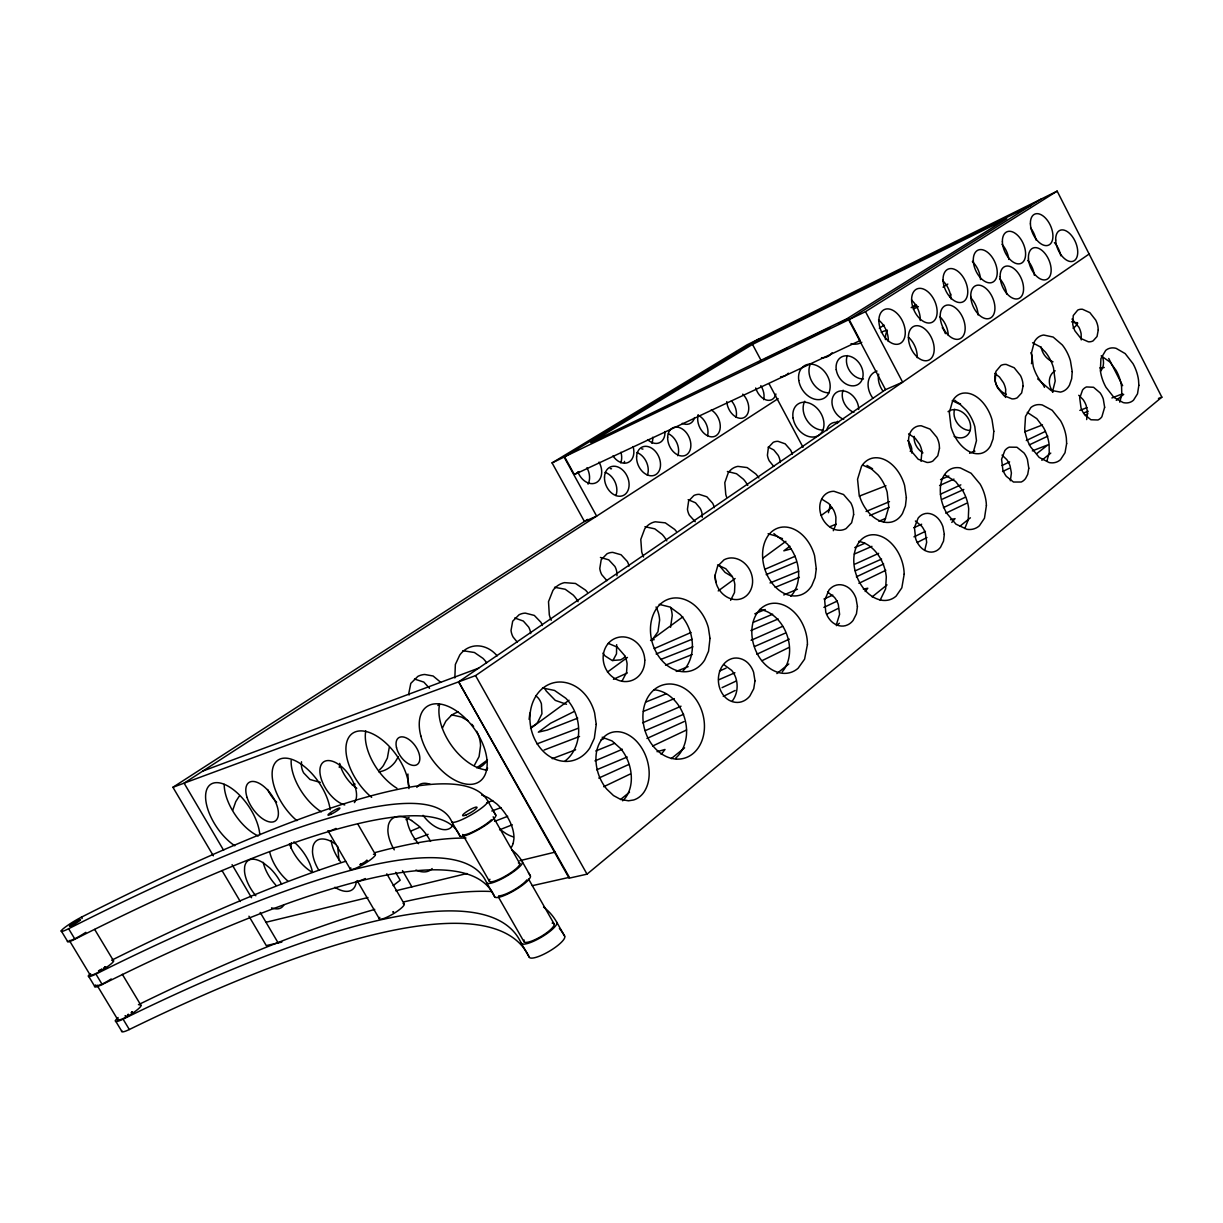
<?xml version="1.0" encoding="UTF-8"?>
<svg xmlns="http://www.w3.org/2000/svg" width="1223" height="1223" viewBox="0 0 1223 1223"><rect width="100%" height="100%" fill="white"/><g stroke="black" fill="none" stroke-linecap="round" stroke-linejoin="round"><path stroke-width="1.5" d="M702.247 517.298L702.14 514.333A12.765 9.142 67.5 0 0 700.244 508.432L695.535 502.791L688.152 499.672M616.973 575.773L616.881 572.639A13.361 10.029 68.1 0 0 614.924 566.463L608.733 559.828L600.417 557.459M389.281 747.36L387.355 758.092L383.365 765.613A34.213 28.985 71.7 0 1 379.466 769.863M339.016 860.228L337.64 846.255M301.5 761.776L301.408 765.567A15.609 13.484 72.4 0 0 303.656 772.89L309.985 779.494L320.288 782.399M290.738 847.921L291.38 842.693M1081.27 339.918L1081.132 333.818A14.217 8.194 67.5 0 0 1078.946 327.29L1072.005 319.035M830.264 505.084L828.414 512.712M911.746 453.045L911.746 448.734A13.728 10.533 53.5 0 0 907.802 440.57M356.321 881.431L356.015 883.434A31.752 16.113 54.3 0 1 334.873 887.256M339.275 767.448L339.581 765.659M407.901 773.991L408.299 784.662A15.073 12.52 74.3 0 0 408.956 786.404M1005.459 397.444L1005.703 389.541A14.951 9.081 67.8 0 0 1003.426 382.661L999.436 376.99L994.696 373.336M513.186 843.442L513.935 838.718A33.021 18.559 53.2 0 0 496.721 803.878L488.971 798.222A35.253 19.813 53.2 0 0 481.633 795.057M529.1 719.384L529.865 713.04M232.752 810.192L235.764 801.615L239.188 796.265M1086.651 419.565L1087.537 412.334L1086.223 405.7A14.386 8.408 68.7 0 0 1083.043 399.539L1078.747 395.274M1010.32 480.761L1011.406 473.011L1010.076 465.994A15.165 9.325 69.2 0 0 1006.712 459.527L1002.065 455.124M670.571 627.277L672.222 615.49A25.729 19.064 69.8 0 0 670.693 607.449M921.026 461.3L921.913 451.455A15.792 10.12 68.2 0 0 919.528 444.178L915.232 438.262L908.628 433.859M442.466 727.945L445.829 721.173L451.211 715.531A33.342 27.089 72.9 0 1 458.273 711.954M1119.779 402.184L1121.797 394.265L1121.583 386.697A27.135 15.547 68.4 0 0 1116.125 370.431L1109.964 362.039L1101.174 355.878M924.695 550.442L926.682 542.309L925.368 533.075A16.021 10.411 70 0 0 921.76 526.272L915.4 521.013M1046.888 461.117L1049.227 452.602L1049.12 444.545A28.557 17.214 68.9 0 0 1043.418 427.408L1036.814 418.663L1027.289 412.396M1052.453 391.956L1055.204 380.98L1053.477 367.771A28.068 16.618 67.8 0 0 1045.375 352.071L1039.917 346.659L1032.564 342.776M973.263 452.464L976.474 440.662L974.807 426.628A29.581 18.483 68.2 0 0 966.185 410.133L960.284 404.538L952.274 400.655M398.362 756.655L395.426 761.608A34.504 29.077 71.6 0 1 381.607 771.316L378.916 771.896M836.364 624.724L839.605 614.313L838.305 604.498A16.923 11.588 71 0 0 834.468 597.359L827.558 591.963M964.794 528.519L968.249 519.882L968.692 508.753A30.147 19.171 69.5 0 0 962.73 490.622L955.622 481.526L945.257 475.151M833.306 530.721L835.737 524.82L835.92 517.405A16.648 11.267 68.9 0 0 833.429 509.716L828.812 503.54L821.642 499.06M732.027 701.36C737.224 694.863 738.386 685.706 735.803 677.909A17.963 13.025 72.4 0 0 731.675 670.387L724.123 664.823M474.325 765.384L479.08 756.609L480.563 745.74A28.037 22.885 72.8 0 0 476.741 731.323M730.605 600.34L734.503 592.528L734.855 584.579A17.642 12.627 69.6 0 0 732.225 576.415L725.789 568.726L717.549 564.919M880.132 600.187L885.62 588.859L886.293 576.95A31.798 21.311 70.4 0 0 880.056 557.81C875.362 549.953 867.963 542.905 858.638 541.376M622.079 680.982L626.558 672.436L627.109 663.875A18.727 14.217 71.1 0 0 624.357 655.207L617.355 647.166L608.274 643.374M782.231 671.809C788.208 665.006 790.165 655.528 789.477 646.692A33.678 23.864 71.5 0 0 782.934 626.405C777.843 617.997 769.588 610.751 759.559 609.497M612.876 660.603L616.499 653.831L616.667 644.643M486.723 761.516L483.009 765.185A33.327 27.074 72.6 0 1 478.514 767.952M675.753 758.061C683.993 750.8 687.204 739.288 686.5 728.602A35.773 26.784 73.4 0 0 679.636 707.032C674.087 698.043 664.853 690.643 654.03 689.757M437.88 705.488L439.118 704.326M865.181 591.535L867.78 588.232L863.331 589.104M651.767 640.424L657.959 631.756L659.64 620.046A25.545 19.048 69.8 0 0 656.048 606.96M661.169 754.408L665.006 749.485L657.041 751.686M485.409 769.924L487.671 768.136M1057.161 191.124L865.502 311.651L902.62 382.188L885.528 389.663L458.64 681.838L569.138 878.175L587.025 874.155L1161.85 397.169L1057.161 191.124L746.963 344.886L552.077 462.89L584.426 521.487L596.641 516.121L564.109 457.081L552.077 462.89M951.8 522.42L955.056 518.628L950.516 519.699M620.642 799.429L628.469 800.805L633.636 799.98A30.606 23.344 74.8 0 0 644.062 792.03C650.391 782.353 650.239 769.802 646.875 759.101A38.632 29.535 74.7 0 0 638.574 743.599C632.383 735.849 622.201 729.642 612.004 732.332A30.606 23.375 74.5 0 0 601.349 739.991C594.714 749.668 594.806 762.464 598.2 773.303A38.494 29.337 74.5 0 0 606.73 789.11L613.503 795.562L620.642 799.429L629.509 792.214M671.198 758.657L684.59 747.865M776.88 673.583L788.789 663.982M836.425 625.641L839.391 623.241M872.137 596.885L887.027 584.9M959.963 526.18L970.389 517.803M1041.828 460.276L1050.771 453.091M1116.263 400.364L1123.708 394.372M1087.843 413.787L1085.275 415.698M393.133 885.59L400.196 880.224L395.625 872.32M405.975 819.716L409.048 817.453M476.725 767.861L487.488 759.972M530.553 728.419L569.016 700.244M607.464 672.069L627.46 657.424M650.529 640.516L682.831 616.851M718.207 590.923L735.13 578.525M762.816 558.238L785.885 541.33M821.26 515.418L832.037 507.514M213.352 855.825L172.932 787.276L475.548 675.6L1089.204 253.987M778.149 398.637L184.107 783.163L223.61 850.26M172.932 787.276L587.636 519.408M879.322 328.207L884.107 325.119M911.181 307.676L915.951 304.603M943.04 287.16L947.81 284.072M1036.798 453.58L1047.973 444.836L1032.334 450.89M1040.788 199.242L848.655 319.769L885.528 389.663M789.92 546.207L783.821 550.839L791.113 548.898M758.031 362.834L761.287 360.816L752.512 344.397L1006.758 218.688L847.004 318.699L590.724 442.604L752.512 344.397M865.502 311.651L564.567 456.806L574.351 474.555L579.198 471.558M564.109 457.081L759.086 338.878M789.049 647.426L762.051 660.665M926.958 537.554L917.25 542.462M885.819 570.27L858.913 583.325M838.474 608.259L827.13 613.992M735.176 690.46L723.267 696.422M686.562 729.978L652.669 746.015M630.013 774.128L603.719 786.725M654.198 648.603L691.041 632.49M748.491 345.299L1030.515 205.678M966.583 503.295L945.807 513.201M1009.204 468.348L1002.554 471.543M764.711 359.165L786.97 348.402M795.531 344.274L829.79 327.718M838.351 323.591L848.624 318.622M613.442 679.3L627.277 672.986M1045.252 431.49L1026.296 440.54M1047.805 436.152L1029.292 444.897M1009.617 461.866L1002.065 465.489M965.482 497.149L943.422 507.621M925.444 531.363L913.963 536.836M883.648 563.971L856.36 576.843M837.373 600.997L823.889 607.372M913.581 307.126L916.944 305.536M913.321 309.037L918.381 306.652M789.278 639.125L756.838 654.259M574.351 474.555L860.212 340.514L849.114 319.478M736.093 681.089L722.074 687.632M684.024 721.601L646.967 738.463M628.668 764.543L598.781 778.088M878.664 553.346L874.124 555.425A508.89 64.727 -27.4 0 1 855.137 564.048M765.277 569.108L795.21 556.236M963.816 489.46L942.52 499.091M921.653 524.224L913.826 527.74M881.615 559.064L855.29 570.805M953.986 479.11L939.57 485.5M832.817 595.097L823.981 599.01M573.709 711.74L550.579 723.236L538.349 732.164L547.262 730.07L577.745 718.13M940.548 479.661L943.866 478.208A463.288 53.613 -27.1 0 0 948.819 476.022M871.938 546.36L854.296 554.065M785.013 633.239L754.499 646.524M410.867 831.074L419.825 827.252M734.916 672.772L718.589 679.85M1083.93 412.9L1088.149 411.203M683.642 714.293L645.255 730.62M878.894 521.273L885.544 518.43M778.134 618.976L750.891 630.548M829.913 526.731L836.012 524.132M889.029 507.362L869.645 515.586M766.179 574.642L795.73 562.152M889.488 501.629L866.052 511.504M797.442 589.226L783.744 594.959M627.2 757.006L596.641 769.802M753.49 622.247L758.703 620.076A501.201 65.981 -27.5 0 0 772.646 614.191M674.316 698.639L643.359 711.419M799.383 577.348L775.168 587.33M765.246 609.497L754.79 613.808M798.741 571.187L770.031 582.943M692.05 639.247L656.124 653.984M614.588 743.324L595.769 750.968M688.136 666.657L676.227 671.427M645.897 702.017L656.491 697.737A521.793 72.891 -27.8 0 0 666.428 693.67M692.187 654.534L665.541 665.144M601.013 739.854L603.872 738.723M512.284 824.791L499.565 829.821M692.875 646.814L660.986 659.365M859.265 496.141L885.956 485.76M969.564 453.274L974.899 451.195M1024.721 431.841L1042.5 424.916M1079.863 410.408L1086.987 407.641M1111.89 397.964L1122.561 393.806M536.912 743.92L578.127 728.297M544.097 750.035L579.549 736.475M575.62 749.791L552.215 758.688M494.566 821.367L497.471 820.251A556.648 84.433 -28.3 0 0 507.683 816.291M1158.456 398.453L1161.85 397.169M530.553 727.15L532.081 726.569A24.491 19.385 71.7 0 0 537.539 722.579L541.942 713.743L541.407 703.806A14.279 11.267 71.9 0 0 538.044 697.813L535.659 695.581M414.184 839.544L428.111 834.331M202.758 771.086L478.652 668.14M501.002 807.608L491.829 811.017M486.632 802.792L492.777 800.561M266.002 922.264L367.924 897.544M395.717 890.787L466.957 873.512M519.882 860.671L555.089 852.125M281.856 942.077L266.278 945.593L248.957 916.21M532.265 885.681L569.368 877.334L458.64 681.838M462.844 650.697L474.417 652.501L482.978 658.371A27.609 22.243 70.1 0 1 486.647 662.79M554.508 587.269L565.209 589.257L573.159 595.005A26.356 20.287 68.8 0 1 578.082 601.67M644.934 526.716L654.794 528.84L662.193 534.451A25.148 18.452 68 0 1 666.795 540.872M727.395 471.497L736.521 473.729L743.416 479.217A24.032 16.862 67.5 0 1 747.757 485.393M542.508 687.983L554.493 690.429L565.76 698.211A37.347 29.306 72.7 0 1 577.149 718.543C580.145 730.131 578.892 743.095 572.272 753.23A44.059 34.641 72.6 0 1 565.118 760.951M659.182 604.361L669.99 607.021L680.233 614.603A35.1 25.958 70.7 0 1 690.796 633.85C693.624 644.46 692.921 656.415 687.005 665.893A41.399 30.682 70.6 0 1 683.046 670.8M414.49 679.055L423.815 682.082L429.548 688.335M676.441 759.116C665.327 758.505 655.773 750.953 650.07 741.765A36.231 26.998 73.4 0 1 642.977 719.414C642.335 708.514 645.698 696.743 654.305 689.558A42.637 31.706 73.5 0 1 671.687 684.07C682.572 685.002 691.836 692.508 697.4 701.559A36.14 26.845 73.3 0 1 704.356 723.343C705.075 734.106 701.926 745.709 693.655 753.062A42.606 31.706 73.2 0 1 676.441 759.116M514.715 617.982L523.322 621.055L528.672 627.093A13.973 10.976 69 0 1 530.706 633.575M768.075 533.763L777.828 536.53L787.184 543.883A33.067 23.069 69.6 0 1 797.014 562.121C799.659 571.905 799.414 582.958 794.14 591.856A38.998 27.258 69.6 0 1 790.654 596.304M566.509 704.28L555.288 700.382L546.238 691.026A26.982 20.944 71.1 0 1 544.801 688.518M782.475 538.579L778.042 537.142L773.914 533.58M602.19 737.24L612.035 740.924L620.856 748.797A38.234 29.459 74.8 0 1 629.096 764.146C632.429 774.755 632.52 787.215 626.191 796.754A30.285 23.283 74.9 0 1 622.614 800.805M862.781 465.137L871.556 469.036L877.976 474.83A31.294 20.669 68.8 0 1 887.179 492.181L888.769 507.148L885.009 519.897A36.904 24.414 68.7 0 1 883.572 522.038M912.144 451.853L910.141 451.195M768.212 447.083L773.807 449.957L778.225 455.399A12.215 8.378 67.1 0 1 780.06 461.04L780.198 462.462M872.565 468.776L866.969 465.413M732.317 576.752L725.071 572.41L718.834 564.98M411.524 820.48L418.725 825.938A31.385 16.801 53.8 0 1 430.557 841.378M335.882 844.359L333.665 842.861A31.752 16.113 54.3 0 0 312.798 847.325L312.477 851.468A29.704 15.073 54.3 0 0 318.851 870.272M467.874 720.683L461.407 717.03L453.886 715.333A33.082 27.013 73 0 0 451.256 715.317M695.26 521.732L689.375 515.219A12.903 9.218 67.5 0 1 687.448 509.211L688.625 501.017L693.854 495.544A22.029 15.731 67.7 0 1 699.143 494.337L706.863 496.798L712.657 503.264A12.857 9.157 67.5 0 1 714.308 507.683M501.094 830.203L506.139 833.689A34.932 19.935 53.2 0 0 513.339 836.884M606.929 580.68L601.792 574.734A13.514 10.12 68 0 1 599.79 568.435L601.196 559.737L606.99 553.805A23.084 17.26 68.3 0 1 612.754 552.383L621.085 554.768L627.307 561.464A13.468 10.044 68.1 0 1 629.019 566.096M773.777 466.452L769.282 460.903A12.337 8.439 67.1 0 1 767.417 455.17L768.396 447.435L773.165 442.374A21.081 14.386 67.3 0 1 778.027 441.335L785.181 443.842L790.639 450.095A12.291 8.378 67.1 0 1 792.214 454.329M517.344 642.228L513.11 637.045A14.141 11.083 68.9 0 1 511.031 630.426L512.682 621.208L519.041 614.787A24.154 18.895 69.2 0 1 525.324 613.12L534.329 615.429L540.963 622.339A14.08 10.992 69 0 1 542.309 625.519M471.788 724.261L473.607 726.401M440.708 682.312L433.11 675.998L424.733 674.485A25.362 20.822 70.4 0 0 417.853 676.395L410.806 683.367L408.834 693.196A14.844 12.215 70.1 0 0 409.109 695M68.61 928.716L74.939 939.203A1088.638 167.673 -34.4 0 1 459.863 835.951A20.76 3.791 -30.2 0 0 479.492 828.995A20.76 3.791 -30.2 0 0 495.789 815.13L487.778 801.034A1162.37 172.198 -34.2 0 0 81.375 917.204A16.159 1.926 -31.1 0 0 62.709 929.19A16.159 1.926 -31.1 0 0 68.61 928.716A1089.892 160.702 -34.1 0 1 451.791 821.841A20.791 3.623 -30.2 0 0 471.359 814.747A20.791 3.623 -30.2 0 0 487.778 801.034M89.845 974.104A16.098 2.293 -31.5 0 0 95.929 974.074L102.212 984.5A1083.502 197.392 -35.5 0 1 494.658 896.78A20.684 4.464 -30.5 0 0 514.516 890.39A20.684 4.464 -30.5 0 0 530.369 875.897L522.404 861.909A1156.652 204.165 -35.3 0 0 511.673 849.847M118.065 1017.505A16.052 2.66 -32 0 0 123.08 1019.141L129.332 1029.506A1078.793 226.377 -36.5 0 1 529.177 957.105A20.592 5.137 -30.8 0 0 549.265 951.28A20.592 5.137 -30.8 0 0 564.659 936.161L556.771 922.295A1151.409 235.336 -36.4 0 0 543.532 907.053M97.045 985.279L117.821 1019.737M69.314 940.411L90.212 975.083M61.226 930.856L67.51 941.282M88.408 975.923L94.645 986.273M115.405 1020.716L121.612 1031.004M122.315 974.288L140.981 1005.367M94.675 929.419L113.556 960.85M81.375 917.204L82.155 918.488M232.08 864.661L251.541 897.728M260.209 912.45L278.156 942.918M222.005 870.516L240.289 901.519M357.147 880.621L379.42 918.947M328.009 830.784L350.42 869.354M402.505 870.623L411.876 886.874M386.804 873.834L404.263 903.996M357.85 824.119L375.43 854.495M462.63 834.483L489.429 881.324M498.357 896.933L524.01 941.786M451.791 821.841L459.863 835.951M95.929 974.074A1084.648 190.589 -35.2 0 1 486.662 882.777L494.658 896.78M123.08 1019.141A1079.848 219.758 -36.3 0 1 521.243 943.223L529.177 957.105M493.129 816.796L519.775 863.591M528.535 879.001L554.157 923.992M475.548 675.6L587.025 874.155M769.068 383.762L803.052 447.297M1108.741 358.477L1122.638 385.642M715.042 576.171L715.99 582.255M454.849 677.97L455.353 664.486L459.817 654.947A32.807 26.31 70.2 0 1 472.537 646.401C480.731 644.46 489.414 647.869 495.193 653.755A27.823 22.304 70 0 1 497.119 655.864M960.835 484.858A488.267 58.031 -27.2 0 1 940.38 494.214M864.951 543.211A482.168 59.698 -27.3 0 1 854.739 547.629M782.659 626.314A528.382 71.179 -27.6 0 1 751.09 640.271M726.08 668.11A538.915 74.741 -27.8 0 1 719.46 671.045M681.028 706.191A551.084 78.746 -27.9 0 1 642.61 722.793M622.369 749.24A562.733 82.598 -28.1 0 1 594.959 760.889M258.252 835.982A38.876 19.262 55.7 0 1 224.206 784.31M234.801 845.766A39.197 19.094 55.7 0 1 205.663 798.787A39.197 19.094 55.7 0 1 230.704 787.765A39.197 19.094 55.7 0 1 259.796 834.759M396.94 788.254A43.141 23.711 55.1 0 1 365.753 730.911M371.654 797.35A43.539 23.558 55.1 0 1 346.14 745.373A43.539 23.558 55.1 0 1 379.13 737.637A43.539 23.558 55.1 0 1 408.971 788.59M312.477 872.381A30.972 15.593 54.7 0 1 289.408 843.702M287.757 880.942A31.232 15.471 54.7 0 1 269.672 851.927M293.902 841.883A31.232 15.471 54.7 0 1 312.308 871.464M453.213 824.485A26.646 14.661 54 0 1 423.051 815.328M416.844 787.367A26.646 14.661 54 0 1 430.267 784.386M275.756 885.009A28.007 13.743 54.7 0 1 263.235 862.368M283.935 904.73A30.178 14.569 54.7 0 1 271.567 907.848M255.836 895.756A28.236 13.621 54.7 0 1 244.493 870.883L244.631 866.939A30.178 14.569 54.7 0 1 263.557 863.025L269.794 867.994A28.267 13.652 54.7 0 1 281.565 884.321M321.343 811.858A40.894 21.311 55.4 0 1 291.15 760.431M296.837 820.633A41.246 21.143 55.4 0 1 272.163 772.477A41.246 21.143 55.4 0 1 299.987 763.381A41.246 21.143 55.4 0 1 330.164 809.764M340.59 861.879A29.459 15.18 54.3 0 1 331.158 840.43M418.511 843.702A31.064 16.877 53.8 0 1 406.816 818.523M432.132 868.559A33.51 17.932 53.8 0 1 415.912 870.073M394.265 849.863A31.339 16.755 53.8 0 1 387.874 829.928L388.318 825.479A33.51 17.917 53.8 0 1 411.524 820.495M487.167 770.062A45.373 26.233 54.7 0 1 451.853 745.969A45.373 26.233 54.7 0 1 439.577 704.433M513.14 843.396A35.268 19.813 53.2 0 1 511.336 847.356M276.627 802.227A23.115 11.726 55.7 0 1 267.608 789.477M356.78 788.285A25.408 13.591 55.3 0 1 339.688 763.381M344.748 804.933A25.637 13.499 55.3 0 1 319.937 772.355A25.637 13.499 55.3 0 1 341.997 767.02A25.637 13.499 55.3 0 1 354.395 802.594M832.099 352.759A19.262 14.707 58.8 0 1 821.52 357.728M861.818 342.257A19.583 15.211 58.8 0 1 851.055 343.632M881.248 332.427A19.751 15.517 57.1 0 1 887.378 330.47M885.437 339.566A19.629 15.502 57.1 0 1 887.332 330.317M872.901 398.224A19.476 15.104 55.8 0 1 877.013 371.073M883.098 391.238A19.354 15.089 55.8 0 1 878.664 374.131M950.867 294.132A20.409 16.541 58.8 0 1 949.843 297.25M1031.035 352.667A20.638 16.954 53.5 0 1 1031.463 363.69M942.26 327.672A16.725 13.392 56.7 0 1 945.379 333.634M863.438 379.008A15.96 12.322 57.2 0 1 849.893 371.196A15.96 12.322 57.2 0 1 847.325 355.526M826.672 430.557A15.7 11.802 55.3 0 1 838.626 422.516M836.868 423.571A15.609 11.802 55.3 0 1 837.526 421.293M843.702 419.382A15.868 12.062 56.1 0 1 832.007 400.731A15.868 12.062 56.1 0 1 845.934 391.467A15.868 12.062 56.1 0 1 858.684 409.415M853.899 412.396A15.777 12.062 56.1 0 1 843.121 390.198M822.987 430.083A18.62 13.973 56.4 0 1 806.737 420.024A18.62 13.973 56.4 0 1 804.749 401.266M829.087 392.812A18.88 14.324 57.5 0 1 812.607 382.768A18.88 14.324 57.5 0 1 810.62 363.598M788.331 373.168A18.834 14.049 58.8 0 1 780.595 376.791M960.514 403.972A15.395 12.291 53.8 0 1 954.811 400.257M1006.315 394.295A15.517 12.627 52.7 0 1 995.537 373.565M1077.753 323.086A16.296 13.774 53.6 0 1 1073.045 328.192M1077.28 322.658A16.189 13.759 53.5 0 1 1071.608 321.802M1052.988 361.825A16.128 13.453 52.4 0 1 1041.201 346.95M1102.244 356.352A16.281 13.682 50.5 0 1 1100.593 371.165M1104.262 367.481A16.174 13.667 50.3 0 1 1099.859 367.894M948.039 411.647A15.242 12.016 52.8 0 1 970.145 423.189A15.242 12.016 52.8 0 1 954.123 436.351M970.313 430.481A15.135 12.016 52.7 0 1 957.533 423.494A15.135 12.016 52.7 0 1 954.613 409.323M922.937 452.907A14.982 11.634 53.1 0 1 914.192 436.336M1037.685 378.947A15.807 12.933 51.5 0 1 1044.488 387.355M1053.018 392.033A16.037 13.285 50.5 0 1 1055.174 370.798M586.918 467.782A15.7 11.71 64.8 0 1 588.049 484.155M599.025 462.095A15.823 11.726 64.9 0 1 595.861 482.825A15.823 11.726 64.9 0 1 577.913 471.956M605.095 472.368A15.547 11.496 65.6 0 1 615.918 495.498M611.515 468.791A15.44 11.313 64.8 0 1 610.338 468.623M620.917 452.25A15.44 11.313 64.8 0 1 620.749 462.829M633.071 446.533A15.547 11.328 64.9 0 1 628.27 462.416A15.547 11.328 64.9 0 1 612.998 455.919M624.403 462.691A15.288 11.114 65.6 0 1 624.494 461.392M636.74 452.51A15.288 11.114 65.6 0 1 647.349 475.288M642.962 449.07A15.18 10.946 64.8 0 1 641.8 448.887M652.746 437.238A15.18 10.946 64.8 0 1 651.89 443.307M664.945 431.52A15.288 10.946 64.9 0 1 659.594 442.695A15.288 10.946 64.9 0 1 647.594 439.623M668.415 433.752A15.043 10.747 65.5 0 1 677.771 455.72M694.572 417.578A15.043 10.594 64.9 0 1 682.281 423.326M698.027 415.163A14.798 10.411 65.5 0 1 707.551 435.709M711.236 409.95A14.905 10.411 65.5 0 1 719.98 429.472A14.905 10.411 65.5 0 1 706.053 434.914A14.905 10.411 65.5 0 1 698.15 415.056M731.461 400.884A14.569 10.074 65.5 0 1 736.063 417.395M742.758 394.158A14.661 10.074 65.5 0 1 743.89 417.67A14.661 10.074 65.5 0 1 726.783 401.603M760.813 385.642A14.34 9.769 65.5 0 1 763.672 399.661M775.932 394.005A14.431 9.769 65.5 0 1 766.255 399.997A14.431 9.769 65.5 0 1 755.707 387.981M726.569 496.966A24.246 16.939 67.5 0 1 725.774 494.459L724.796 482.688L728.251 472.827A28.526 19.904 67.6 0 1 737.866 466.376L747.161 467.583L755.829 473.974A24.2 16.862 67.5 0 1 758.871 477.964M643.543 557.015A25.377 18.544 68.1 0 1 641.693 551.802L640.791 539.389L644.704 528.871A29.841 21.8 68.1 0 1 655.238 521.793L665.297 522.848L674.607 529.36A25.316 18.483 68 0 1 676.288 531.332M654.183 639.705A30.33 22.503 69.7 0 1 651.935 639.629M551.221 620.275A26.616 20.409 68.9 0 1 549.295 614.802L548.516 601.67L552.949 590.403A31.309 23.986 69 0 1 564.537 582.637L575.483 583.463L585.511 590.113A26.554 20.332 68.8 0 1 587.315 592.161M352.377 785.105A35.07 29.826 76 0 1 355.113 784.065M625.442 656.231A23.375 17.688 70.2 0 1 620.458 659.87L612.203 660.512L604.911 655.818A13.682 10.365 70.5 0 1 603.031 653.097M878.496 319.937A18.544 11.787 65.8 0 1 888.311 341.446M908.643 337.365A18.314 11.542 66.3 0 1 917.204 357.682M911.777 300.354A18.177 11.328 65.7 0 1 920.262 320.502M939.845 316.726A17.963 11.099 66.3 0 1 948.238 335.163M942.658 280.602A17.825 10.9 65.7 0 1 950.974 298.901M970.94 297.923A17.626 10.671 66.2 0 1 978.079 314.953M972.361 261.584A17.489 10.487 65.7 0 1 980.51 279.547M999.803 278.798A17.29 10.273 66.2 0 1 1006.682 294.009M1002.004 244.34A17.168 10.09 65.7 0 1 1008.837 259.444M1027.61 260.361A16.984 9.891 66.2 0 1 1034.352 275.313M1030.546 227.86A16.862 9.723 65.7 0 1 1036.019 239.998M1054.409 242.597A16.679 9.539 66.1 0 1 1060.8 255.775M138.428 1004.695A1151.409 235.336 -36.4 0 1 374.727 909.423M403.575 901.947A1151.409 235.336 -36.4 0 1 491.998 891.521M556.771 922.295A20.623 4.984 -30.7 0 1 541.269 937.261A20.623 4.984 -30.7 0 1 521.243 943.223M132.176 1011.88A6.421 1.055 -32 0 1 131.32 1012.506M128.354 1014.387A6.421 1.055 -32 0 1 127.589 1014.815M125.831 1015.671A6.421 1.055 -32 0 1 125.205 1015.931M393.409 911.624A6.834 1.33 -31 0 1 392.996 911.884M559.4 928.44A1150.262 242.429 -36.7 0 1 564.659 936.161M129.332 1029.506A16.052 2.736 -32.1 0 1 121.78 1030.592M111.706 960.208A1156.652 204.165 -35.3 0 1 345.65 861.282M375.018 852.599A1156.652 204.165 -35.3 0 1 465.978 838.076M522.404 861.909A20.699 4.311 -30.5 0 1 506.46 876.264A20.699 4.311 -30.5 0 1 486.662 882.777M528.397 872.702A1155.399 211.426 -35.6 0 1 530.369 875.897M102.212 984.5A16.098 2.37 -31.6 0 1 95.562 984.958M105.606 966.72A6.436 0.917 -31.5 0 1 103.328 968.295M101.692 969.304A6.436 0.917 -31.5 0 1 101.127 969.625M99.522 970.466A6.436 0.917 -31.5 0 1 98.589 970.894M366.869 860.258A6.849 1.147 -30.7 0 1 366.457 860.564M360.861 863.942A6.849 1.147 -30.7 0 1 360.296 864.218M493.802 812.011A1161.009 179.643 -34.5 0 1 495.789 815.13M74.939 939.203A16.144 2.003 -31.2 0 1 67.724 940.93M526.899 879.872A17.565 3.791 -30.5 0 1 513.201 890.359A17.565 3.791 -30.5 0 1 498.663 895.848M552.139 923.12A17.504 4.235 -30.7 0 1 541.514 936.222A17.504 4.235 -30.7 0 1 524.117 939.998M491.264 819.869A17.642 3.21 -30.2 0 1 475.472 830.539A17.642 3.21 -30.2 0 1 462.814 834.652M518.369 862.918A17.581 3.654 -30.5 0 1 505.68 875.943A17.581 3.654 -30.5 0 1 489.919 879.276M111.217 978.966A13.667 2.018 -31.6 0 1 97.274 985.478M139.896 1005.123A13.636 2.247 -32 0 1 130.769 1014.371A13.636 2.247 -32 0 1 118.035 1018.851M132.099 1012.017A6.421 1.055 -32 0 1 131.396 1012.522M128.308 1014.433A6.421 1.055 -32 0 1 127.926 1014.631M125.587 1015.732A6.421 1.055 -32 0 1 125.312 1015.839M85.824 932.339A13.713 1.712 -31.2 0 1 70.261 940.533M112.531 960.682A13.682 1.942 -31.5 0 1 102.671 969.778A13.682 1.942 -31.5 0 1 90.701 973.997M105.193 966.843A6.436 0.917 -31.5 0 1 104.536 967.317M101.494 969.273A6.436 0.917 -31.5 0 1 98.574 970.787M335.989 828.414A14.584 2.14 -30.4 0 1 328.223 831.013M373.458 854.296A14.554 2.446 -30.7 0 1 364.607 863.667A14.554 2.446 -30.7 0 1 350.863 867.902M367.068 860.396A6.849 1.147 -30.7 0 1 360.021 864.646M365.264 878.542A14.538 2.522 -30.8 0 1 359.073 880.896M403.086 903.552A14.508 2.828 -31 0 1 392.828 914.085A14.508 2.828 -31 0 1 379.772 917.357M393.531 911.869A6.834 1.33 -31 0 1 393.118 912.129M709.997 638.421L708.545 651.217L704.662 660.053A41.827 30.728 70.6 0 1 690.353 671.014C680.37 673.705 669.868 668.966 663.034 661.704A35.543 26.142 70.8 0 1 652.058 641.8C649.184 630.915 649.933 618.609 656.201 608.993A41.811 30.697 70.9 0 1 670.861 598.49C680.798 596.182 691.041 601.043 697.721 608.29A35.452 26.004 70.7 0 1 708.377 627.735L709.997 638.421M986.411 505.451L984.469 518.2L979.409 525.752A35.849 22.61 69.4 0 1 966.858 529.299L955.927 524.132L946.648 513.125A30.483 19.247 69.5 0 1 940.502 494.444C939.692 486.204 941.144 476.787 947.687 471.069A35.864 22.61 69.6 0 1 960.345 467.92L971.123 473.27L980.158 484.155A30.407 19.155 69.5 0 1 986.197 502.424L986.411 505.451M1072.219 371.639L1071.684 378.717L1069.498 385.092A33.373 19.583 67.7 0 1 1060.372 392.094L1050.878 390.32L1041.568 382.478A28.358 16.648 67.8 0 1 1033.221 366.334L1031.493 352.805L1034.383 341.737A33.357 19.568 67.8 0 1 1043.693 335.026L1053.156 337.059L1062.283 344.932A28.297 16.587 67.8 0 1 1070.431 360.77L1072.219 371.639M715.119 575.07L715.287 579.289A17.902 12.78 69.6 0 0 717.977 587.667C721.57 594.531 728.816 599.866 736.766 599.591A30.544 21.739 69.4 0 0 743.951 597.543C750.616 593.751 753.475 585.481 752.39 578.143A17.81 12.643 69.6 0 0 749.73 569.918C746.183 563.115 739.089 557.81 731.216 557.933A30.575 21.769 69.9 0 0 724.001 559.844L717.641 566.188L715.119 575.07M944.309 534.329L943.529 541.101L940.579 547.185A27.732 17.902 69.8 0 1 935.671 551.16C929.755 553.851 922.922 550.518 919.329 545.611A16.235 10.503 70 0 1 915.645 538.655L914.452 527.51L918.152 518.109A27.716 17.871 70.2 0 1 923.136 514.226C929.052 511.673 935.763 515.051 939.31 519.928A16.159 10.411 69.9 0 1 942.948 526.792L944.309 534.329M904.194 574.122L901.84 587.82L896.153 596.075A37.837 25.148 70.3 0 1 882.318 600.325C872.748 598.98 865.165 591.764 860.365 583.768A32.165 21.402 70.4 0 1 853.944 564.017C853.15 555.013 855.122 544.908 862.246 538.762A37.852 25.163 70.5 0 1 876.203 534.955C885.59 536.545 892.989 543.685 897.682 551.588A32.088 21.295 70.4 0 1 903.996 570.896L904.194 574.122M644.766 660.13C645.041 667.575 641.418 675.279 634.844 679.055A32.455 24.491 70.7 0 1 626.818 681.532C618.257 682.174 610.063 676.839 606.134 669.409A19.018 14.401 71 0 1 603.306 660.481C602.236 652.272 605.966 643.298 613.396 639.232A32.486 24.521 71.3 0 1 621.467 636.908C629.921 636.434 637.932 641.754 641.815 649.107A18.926 14.248 71 0 1 644.597 657.867L644.766 660.13M1098.269 329.92L1097.046 336.478L1093.117 340.85A24.552 14.034 67.3 0 1 1088.332 341.783L1080.949 338.511L1074.986 330.944A14.386 8.24 67.4 0 1 1072.754 324.278L1073.259 315.549L1077.723 310.107A24.567 14.034 67.6 0 1 1082.538 309.281L1089.876 312.629L1095.732 320.12A14.324 8.164 67.5 0 1 1097.933 326.694L1098.269 329.92M596.228 724.413L594.332 738.264L589.838 747.956A44.532 34.748 72.6 0 1 573.633 760.354C562.825 763.595 551.023 759.208 543.318 751.396A37.867 29.566 72.8 0 1 531.455 730.33C528.382 718.421 529.742 705.044 536.775 694.756A44.532 34.703 72.9 0 1 553.362 682.847C564.124 680.019 575.62 684.59 583.142 692.386A37.745 29.398 72.7 0 1 594.623 712.948L596.228 724.413M993.795 431.291L993.091 438.843L990.569 445.738A35.192 21.8 68.1 0 1 980.418 453.534C972.361 454.925 964.871 449.758 959.902 443.888A29.902 18.544 68.2 0 1 951.005 426.934L949.338 412.518L952.717 400.609A35.177 21.785 68.3 0 1 963.082 393.149C971.123 392.033 978.446 397.215 983.353 403.101A29.841 18.452 68.2 0 1 992.021 419.734L993.795 431.291M857.43 606.532L856.452 613.808L853.104 620.428A29.306 19.965 70.8 0 1 847.615 624.877C841.332 627.934 833.734 624.861 829.729 619.541A17.168 11.71 71.1 0 1 825.785 612.234L824.669 600.34L828.919 590.128A29.291 19.92 71.2 0 1 834.468 585.802C840.767 582.897 848.227 586.031 852.186 591.321A17.076 11.603 71 0 1 856.054 598.536L857.43 606.532M1023.085 385.918L1021.648 392.95L1017.276 397.75A25.851 15.563 67.6 0 1 1012.002 398.897L1003.945 395.641L997.54 387.767A15.15 9.142 67.7 0 1 995.216 380.735L995.904 371.41L1000.903 365.478A25.866 15.578 67.9 0 1 1006.208 364.423L1014.188 367.756L1020.486 375.568A15.089 9.065 67.8 0 1 1022.78 382.509L1023.085 385.918M807.44 644.399L804.581 659.166L798.13 668.232A40.099 28.205 71.4 0 1 782.705 673.292C772.401 672.268 763.901 664.853 758.688 656.292A34.106 24.001 71.5 0 1 751.946 635.303C751.212 625.427 753.827 614.542 761.654 607.907A40.114 28.205 71.6 0 1 777.201 603.367C787.306 604.666 795.577 612.004 800.683 620.474A34.015 23.879 71.5 0 1 807.302 640.944L807.44 644.399M906.35 497.792L905.433 505.925L902.528 513.4A37.24 24.399 68.7 0 1 891.17 522.114C882.532 523.903 874.139 518.812 868.651 512.513A31.645 20.76 68.8 0 1 859.127 494.642L857.552 479.248L861.512 466.36A37.225 24.384 68.9 0 1 873.13 457.998C881.737 456.515 889.931 461.667 895.328 467.966A31.569 20.653 68.8 0 1 904.607 485.47L906.35 497.792M754.973 680.859L753.75 688.717L749.913 695.948A31.125 22.442 72.2 0 1 743.737 700.932C736.965 704.356 728.48 701.65 723.955 695.856A18.238 13.163 72.5 0 1 719.705 688.136C717.091 680.187 718.253 670.816 723.634 664.257A31.11 22.381 72.7 0 1 729.886 659.396C736.659 656.139 744.99 658.937 749.454 664.701A18.131 13.04 72.3 0 1 753.613 672.314L754.973 680.859M1104.644 407.29L1101.877 416.783A24.873 14.416 68.5 0 1 1097.918 419.978L1090.901 419.764L1084.266 414.2A14.554 8.454 68.7 0 1 1081.025 407.916L1079.726 398.102L1082.523 390.076A24.857 14.386 68.8 0 1 1086.544 386.942L1093.545 387.278L1100.089 392.843A14.508 8.378 68.7 0 1 1103.284 399.065L1104.644 407.29M1138.858 385.276L1137.512 393.821L1133.507 400.181A32.241 18.284 68.4 0 1 1123.173 402.581L1113.97 397.444L1105.974 387.278A27.41 15.563 68.4 0 1 1100.364 370.569L1100.929 358.568L1105.684 350.42A32.241 18.299 68.5 0 1 1116.11 348.341L1125.206 353.615L1133.018 363.674A27.349 15.502 68.4 0 1 1138.521 380.063L1138.858 385.276M939.493 448.199L937.781 455.782L932.859 461.056A27.319 17.382 68 0 1 927.034 462.462L918.213 459.267L911.288 451.058A16.006 10.212 68.2 0 1 908.842 443.613C907.818 437.528 909.622 430.206 915.4 427.087A27.319 17.397 68.4 0 1 921.271 425.787L930 429.09L936.803 437.223A15.93 10.12 68.2 0 1 939.218 444.561L939.493 448.199M816.276 568.817L815.13 577.546L811.782 585.664A39.365 27.273 69.5 0 1 799.093 595.418C789.859 597.65 780.503 592.681 774.419 585.955A33.464 23.191 69.7 0 1 764.222 567.136C761.532 557.122 761.807 545.764 767.387 536.744A39.35 27.242 69.7 0 1 780.35 527.388C789.569 525.508 798.695 530.537 804.673 537.264A33.373 23.084 69.6 0 1 814.579 555.685L816.276 568.817M1028.788 468.226L1027.717 474.371L1025.593 478.453A26.218 16.021 69.1 0 1 1021.19 482.015L1013.485 482.03L1006.3 476.328A15.349 9.402 69.2 0 1 1002.845 469.724L1001.591 459.282L1004.802 450.614A26.203 15.991 69.4 0 1 1009.265 447.144L1016.94 447.251L1024.018 452.969A15.288 9.31 69.2 0 1 1027.427 459.496L1028.788 468.226M1066.639 443.582L1065.019 452.739L1060.524 459.649A33.954 20.287 68.8 0 1 1049.181 462.569L1039.168 457.402L1030.576 446.838A28.863 17.26 68.9 0 1 1024.706 429.197L1025.531 416.386L1030.882 407.549A33.954 20.287 68.9 0 1 1042.332 404.981L1052.208 410.301L1060.586 420.758A28.786 17.183 68.9 0 1 1066.349 438.033L1066.639 443.582M853.639 514.608L851.621 522.771L846.117 528.581A28.817 19.354 68.7 0 1 839.681 530.278C832.267 530.278 825.846 524.988 822.544 518.644A16.893 11.374 68.8 0 1 819.991 510.755C818.921 504.075 821.26 496.263 827.497 492.869A28.832 19.369 69.1 0 1 833.979 491.294L843.534 494.52L850.872 502.974A16.816 11.267 68.9 0 1 853.394 510.725L853.639 514.608M420.834 735.971A45.801 26.08 54.7 0 0 478.331 782.307A45.801 26.08 54.7 0 0 460.459 713.926A45.801 26.08 54.7 0 0 420.834 735.971M247.092 797.518A23.313 11.634 55.6 0 0 275.083 821.122A23.313 11.634 55.6 0 0 264.092 786.679A23.313 11.634 55.6 0 0 247.092 797.518M396.527 747.712A16.281 9.02 55 0 0 416.569 764.895A16.281 9.02 55 0 0 410.714 740.848A16.281 9.02 55 0 0 396.527 747.712M836.242 369.682A16.067 12.337 57.2 0 0 858.179 384.389A16.067 12.337 57.2 0 0 854.357 358.385A16.067 12.337 57.2 0 0 836.242 369.682M793.054 417.976A18.742 13.957 56.4 0 0 818.386 435.495A18.742 13.957 56.4 0 0 813.769 405.47A18.742 13.957 56.4 0 0 793.054 417.976M798.772 380.414A18.987 14.324 57.5 0 0 824.485 397.964A18.987 14.324 57.5 0 0 819.838 367.297A18.987 14.324 57.5 0 0 798.772 380.414M604.498 477.031A15.654 11.511 65.6 0 0 622.385 495.835A15.654 11.511 65.6 0 0 623.501 470.84A15.654 11.511 65.6 0 0 604.498 477.031M636.602 456.821A15.395 11.129 65.6 0 0 654.045 475.411A15.395 11.129 65.6 0 0 655.008 450.92A15.395 11.129 65.6 0 0 636.602 456.821M667.651 437.284A15.15 10.762 65.6 0 0 684.666 455.644A15.15 10.762 65.6 0 0 685.476 431.658A15.15 10.762 65.6 0 0 667.651 437.284M878.878 320.778A18.697 11.771 65.8 0 0 898.767 344.03A18.697 11.771 65.8 0 0 898.584 315.045A18.697 11.771 65.8 0 0 878.878 320.778M908.414 337.548A18.483 11.527 66.4 0 0 927.936 360.449A18.483 11.527 66.4 0 0 927.584 331.693A18.483 11.527 66.4 0 0 908.414 337.548M911.609 299.849A18.33 11.313 65.8 0 0 930.932 322.75A18.33 11.313 65.8 0 0 930.581 294.453A18.33 11.313 65.8 0 0 911.609 299.849M940.197 316.512A18.116 11.068 66.3 0 0 959.168 339.077A18.116 11.068 66.3 0 0 958.664 310.994A18.116 11.068 66.3 0 0 940.197 316.512M943.055 279.731A17.978 10.869 65.8 0 0 961.844 302.295A17.978 10.869 65.8 0 0 961.339 274.655A17.978 10.869 65.8 0 0 943.055 279.731M970.756 296.287A17.764 10.64 66.3 0 0 989.208 318.53A17.764 10.64 66.3 0 0 988.551 291.089A17.764 10.64 66.3 0 0 970.756 296.287M973.294 260.392A17.626 10.457 65.8 0 0 991.578 282.62A17.626 10.457 65.8 0 0 990.92 255.607A17.626 10.457 65.8 0 0 973.294 260.392M1000.139 276.841A17.443 10.243 66.2 0 0 1018.102 298.748A17.443 10.243 66.2 0 0 1017.322 271.949A17.443 10.243 66.2 0 0 1000.139 276.841M1002.386 241.787A17.305 10.074 65.7 0 0 1020.181 263.679A17.305 10.074 65.7 0 0 1019.401 237.277A17.305 10.074 65.7 0 0 1002.386 241.787M1028.436 258.114A17.107 9.86 66.2 0 0 1045.925 279.715A17.107 9.86 66.2 0 0 1045.008 253.497A17.107 9.86 66.2 0 0 1028.436 258.114M1030.408 223.87A16.984 9.692 65.7 0 0 1047.744 245.441A16.984 9.692 65.7 0 0 1046.827 219.62A16.984 9.692 65.7 0 0 1030.408 223.87M1055.694 240.075A16.801 9.509 66.2 0 0 1072.724 261.37A16.801 9.509 66.2 0 0 1071.7 235.718A16.801 9.509 66.2 0 0 1055.694 240.075M466.315 814.839A8.316 1.452 -30.2 0 0 477.031 807.363A8.316 1.452 -30.2 0 0 466.07 812.087A8.316 1.452 -30.2 0 0 466.315 814.839M72.31 925.322A6.467 0.764 -31.1 0 0 80.58 919.635A6.467 0.764 -31.1 0 0 72.233 923.808A6.467 0.764 -31.1 0 0 72.31 925.322M331.219 814.136A6.879 0.963 -30.4 0 0 339.902 808.143A6.879 0.963 -30.4 0 0 330.745 812.469A6.879 0.963 -30.4 0 0 331.219 814.136"/></g></svg>
